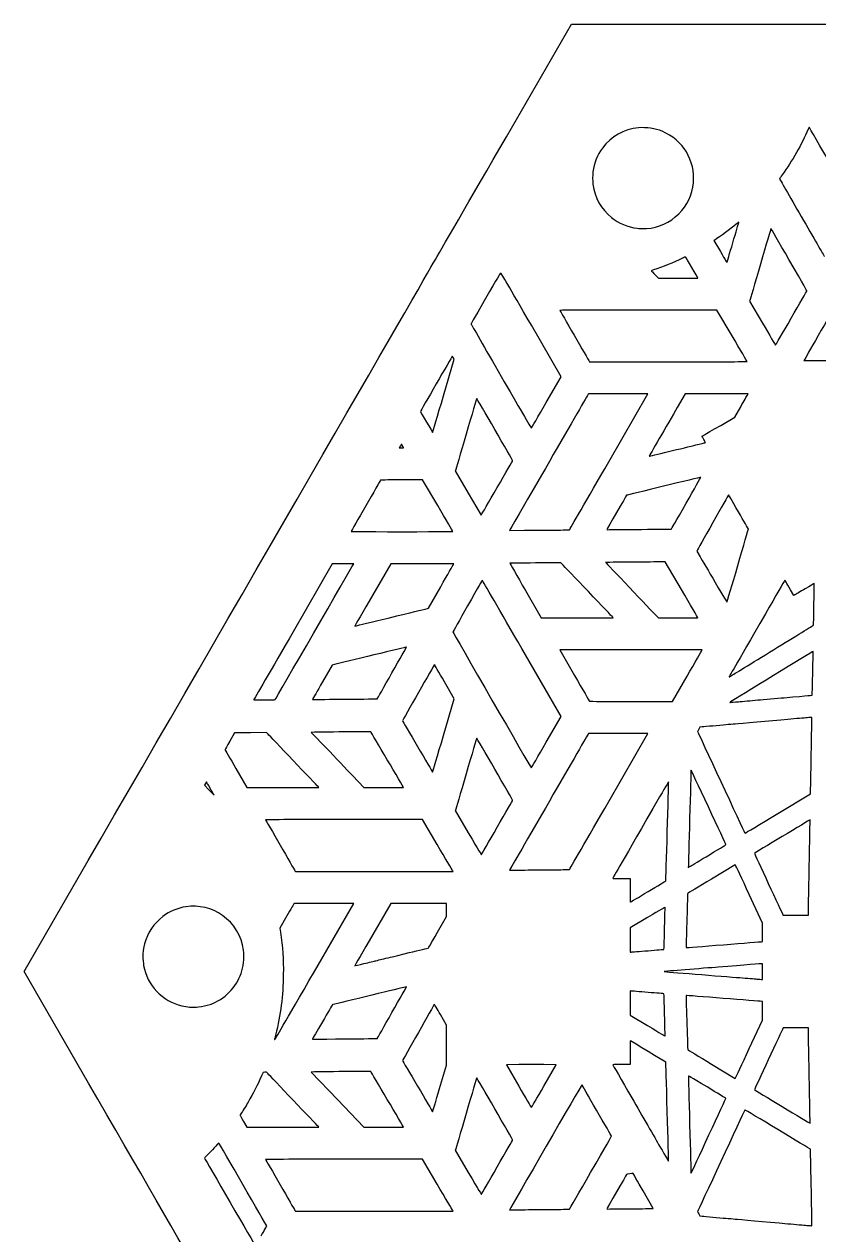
# Model space of a CAD drawing. Extents: x 18 to 192, y 74 to 223.
# Drawn here: x 18.4 to 81.3, y 127.7 to 223.5 of the extents above; entities that cross this region are included whole.
import ezdxf

# ---------------------------------------------------------------- set-up
doc = ezdxf.new("R2010")
doc.units = 0
doc.layers.add('Layer_1', color=7, linetype='CONTINUOUS')

msp = doc.modelspace()

# ---------------------------------------------------------------- linework, layer by layer
at = {"layer": 'Layer_1', "color": 7}
for points in [[(56.576275, 214.565195), (61.718255, 223.472835), (105.00472, 223.468835), (148.29116, 223.464835), (153.43077, 214.560725)], [(73.030495, 206.368815), (72.996495, 206.346515), (73.509845, 205.474035)], [(68.441375, 203.544445), (68.601895, 203.378645), (70.166925, 203.378645)], [(71.731955, 203.383645), (71.731955, 203.383925)], [(75.833545, 201.620225), (75.812745, 201.562225), (76.838005, 199.818185)], [(74.427175, 198.812515), (73.234785, 200.838655), (67.020865, 200.838925)], [(59.736135, 193.53097), (60.909945, 195.56432), (58.556315, 199.642425)], [(51.604875, 194.06645), (52.453965, 196.95947), (52.381565, 197.086075)], [(63.126925, 196.80691), (63.154725, 196.76101), (69.391855, 196.76101)], [(75.624295, 196.77361), (75.624275, 196.77372)], [(64.681925, 188.8442), (67.781035, 194.21348), (65.428655, 194.21748)], [(75.642485, 194.11815), (75.699185, 194.22046), (73.209155, 194.22046), (70.719115, 194.22046), (70.098075, 193.14448)], [(73.530655, 191.72746), (74.659075, 192.37896), (75.122445, 193.1974)], [(48.448625, 189.95176), (48.448625, 189.95139)], [(52.553525, 188.16579), (52.537625, 188.11539), (53.564965, 186.36998), (54.592305, 184.62458), (54.616505, 184.66358)], [(51.143845, 185.37808), (49.951455, 187.40397), (48.298655, 187.40419)], [(56.861855, 183.46998), (56.825655, 183.40808), (58.024035, 183.41838)], [(60.390125, 183.43868), (60.390175, 183.43815)], [(67.279905, 183.49708), (67.279905, 183.49692)], [(71.659835, 181.82262), (71.633635, 181.77902), (71.898895, 181.32873)], [(44.454415, 180.69124), (44.500215, 180.77234), (43.654645, 180.77234), (42.809075, 180.77234), (39.702185, 175.39065)], [(52.387015, 180.71966), (52.414415, 180.77256), (49.925465, 180.77256), (47.436505, 180.77256), (46.016395, 178.31266)], [(61.035735, 180.69715), (60.887565, 180.85326), (58.872505, 180.83576)], [(70.427065, 178.72426), (69.129235, 180.92805), (68.776065, 180.92105)], [(78.711855, 179.31481), (78.612455, 179.48685), (78.582755, 179.43475)], [(50.351115, 177.23376), (50.426215, 177.25186), (51.392915, 178.9593)], [(58.088585, 178.65141), (59.332175, 176.49698), (62.183445, 176.49698), (65.034715, 176.49698), (64.991575, 176.5428)], [(79.406335, 178.32644), (79.312535, 178.27414), (79.061895, 178.70845)], [(68.453205, 176.64896), (68.599705, 176.49726), (70.167005, 176.49726)], [(71.729605, 176.50906), (71.729605, 176.5087)], [(59.736175, 166.64835), (60.909985, 168.6815), (57.802405, 174.06447)], [(72.046265, 173.90914), (72.071265, 173.95674), (66.434985, 173.95674), (60.798695, 173.95674), (61.969565, 171.92869)], [(43.169395, 172.84285), (42.807885, 172.75535), (42.041425, 171.42637)], [(66.437565, 169.87873), (69.721095, 169.87873), (70.871145, 171.87011), (70.871175, 171.87015)], [(51.604865, 167.18411), (52.453935, 170.07699), (51.670285, 171.43489)], [(41.254785, 170.06563), (41.234585, 170.03393), (41.394955, 170.03393)], [(74.314325, 169.83371), (74.250825, 169.79371), (74.307225, 169.80071)], [(74.935175, 169.85721), (74.935175, 169.85738)], [(72.077085, 167.85954), (71.893075, 167.84334), (71.795875, 167.67426)], [(37.735195, 167.28078), (37.612165, 167.41212), (36.347095, 167.40022), (35.082025, 167.38832), (34.702975, 166.73215)], [(41.393865, 167.43967), (41.147715, 167.43067), (42.346365, 166.17366)], [(64.681985, 161.96242), (67.781095, 167.33169), (65.428685, 167.33569)], [(35.186385, 164.5582), (36.049375, 163.06326), (38.900655, 163.06326), (41.751935, 163.06326), (41.680345, 163.13726)], [(44.426955, 163.99034), (45.308895, 163.06404), (46.878765, 163.06366)], [(32.767555, 163.37854), (32.689355, 163.24071), (33.032665, 162.89442)], [(48.448625, 163.06866), (48.448625, 163.06846)], [(78.048545, 161.00334), (80.629015, 162.55595), (80.639315, 162.68609)], [(52.553535, 161.28408), (52.537635, 161.23368), (53.564695, 159.48876)], [(51.115625, 158.54471), (49.951455, 160.52268), (43.737525, 160.52292)], [(23.534385, 139.67018), (18.436475, 148.49991), (23.506035, 157.28084)], [(39.849555, 156.48391), (39.883555, 156.43101), (46.120755, 156.43101), (52.357955, 156.43101), (52.318855, 156.49891), (52.318875, 156.49883)], [(56.861855, 156.58817), (56.825655, 156.52627), (58.031095, 156.53657)], [(60.397075, 156.55677), (60.397105, 156.55633)], [(70.969955, 156.78999), (70.969955, 156.74229), (71.149875, 156.85201)], [(74.711155, 156.90689), (74.688055, 156.95229), (72.811335, 155.82314)], [(65.676775, 155.86651), (66.369735, 155.86651), (66.369735, 154.92661)], [(76.759045, 150.86514), (76.840145, 150.87414), (76.840145, 151.60694), (76.840145, 152.33974), (75.787185, 154.60064)], [(41.394625, 148.50752), (44.498385, 153.88386), (42.145665, 153.88786)], [(51.130755, 151.61524), (51.835285, 152.86026), (51.835285, 153.3756), (51.835285, 153.89094), (49.635885, 153.89094), (47.436475, 153.89094), (46.016385, 151.43095)], [(39.213775, 152.90079), (38.654415, 151.93134), (38.703915, 151.60962)], [(67.752615, 152.77876), (66.376785, 151.95066), (66.372785, 150.99324), (66.368785, 150.03582), (66.449985, 150.04482)], [(78.454145, 152.99842), (78.475745, 152.95962), (79.471235, 152.95962), (80.466725, 152.95962), (80.467275, 153.00552), (80.467285, 153.00548)], [(73.743515, 150.62411), (73.743805, 150.62387)], [(67.786515, 150.15263), (67.787305, 150.15221)], [(41.394575, 148.50797), (41.394625, 148.50752)], [(76.773145, 147.88155), (76.840145, 147.87955), (76.840175, 148.5005)], [(66.450755, 146.95657), (66.369555, 146.96557), (66.373555, 146.00815), (66.377555, 145.05072), (67.753385, 144.22262)], [(32.234425, 145.69985), (32.234955, 145.69977)], [(75.787215, 142.40064), (76.840175, 144.66161), (76.840175, 145.39434), (76.840175, 146.12706), (76.759075, 146.13606)], [(51.296425, 139.25441), (51.837065, 141.09926), (51.836065, 142.68354), (51.835065, 144.26782), (51.359175, 145.09202)], [(69.093575, 145.09207), (69.092785, 145.09165)], [(80.467295, 143.99557), (80.466745, 144.04147), (79.471255, 144.04147), (78.475765, 144.04147), (78.454165, 144.00267)], [(66.369715, 142.07442), (66.369715, 141.13452), (65.676755, 141.13452)], [(75.787295, 142.40089), (75.787215, 142.40064)], [(57.567055, 141.13147), (56.581925, 141.12747), (57.561795, 139.43003)], [(59.544195, 139.4342), (60.521755, 141.12747), (59.536965, 141.13147)], [(72.811445, 141.17831), (74.688175, 140.04915), (74.711275, 140.09455)], [(37.736005, 140.39823), (37.613765, 140.52874), (37.471055, 140.52474), (37.328335, 140.52074), (37.203895, 140.23851)], [(41.401005, 140.55802), (41.147885, 140.54902), (43.228395, 138.36573), (45.308895, 136.18245), (46.878765, 136.18204)], [(51.296555, 139.25441), (51.296425, 139.25441)], [(35.786795, 136.63665), (36.049035, 136.18157), (38.900505, 136.18157), (41.751965, 136.18157), (41.680255, 136.25558)], [(48.448625, 136.18704), (48.448625, 136.18678)], [(52.553525, 134.40234), (52.537525, 134.35174), (53.564595, 132.60693)], [(51.115625, 131.66297), (49.951455, 133.641), (43.737525, 133.64125)], [(68.100675, 129.74526), (68.201785, 129.75426), (67.400945, 131.1412)], [(39.849515, 129.60223), (39.883615, 129.54933), (46.120815, 129.54933), (52.358015, 129.54933), (52.318915, 129.61713), (52.318875, 129.61711)], [(56.846795, 129.67935), (56.827695, 129.64415), (58.053305, 129.65455)], [(66.489675, 129.72805), (66.489675, 129.72746)], [(71.795955, 129.32684), (71.893155, 129.15775), (72.077165, 129.14155)]]:
    msp.add_lwpolyline(points, dxfattribs=at)
for points in [[(67.675015, 207.308105)], [(74.491295, 206.172465)], [(79.105245, 200.197515)], [(51.604915, 194.06645)], [(59.736095, 193.53096)], [(69.393085, 189.64832)], [(55.857955, 186.81183)], [(52.340795, 183.33219)], [(74.886895, 180.6372)], [(47.220955, 176.47576)], [(77.708065, 173.9639)], [(38.290685, 170.0178)], [(43.961275, 170.05553)], [(51.604865, 167.18411)], [(59.736175, 166.64835)], [(33.430505, 162.51636)], [(78.048495, 161.00343)], [(55.849955, 159.91606)], [(72.639495, 157.74918)], [(67.794465, 154.83223)], [(46.261395, 149.36138)], [(43.982455, 143.17394)], [(80.536145, 140.22442)], [(59.544195, 139.4342)], [(69.307515, 137.42663)], [(72.605835, 135.57253)], [(55.849925, 133.03424)], [(60.417995, 129.67445)], [(80.748325, 128.50161)]]:
    msp.add_lwpolyline(points, close=True, dxfattribs=at)
for points in [[(67.025765, 215.275325), (65.880175, 215.161795), (64.860965, 214.586115), (64.177645, 213.666625)], [(67.992515, 215.247325), (67.763155, 215.284125), (67.261605, 215.298725), (67.025765, 215.275325)], [(68.902675, 214.995605), (68.600485, 215.118625), (68.332725, 215.192675), (67.992515, 215.247325)], [(71.372535, 210.913715), (71.544865, 212.661405), (70.534405, 214.331365), (68.902675, 214.995605)], [(80.460435, 215.157665), (79.931955, 213.953615), (79.188145, 212.652115), (78.396915, 211.546955)], [(80.537435, 215.316415), (80.533435, 215.316415), (80.498835, 215.245015), (80.460435, 215.157665)], [(84.181785, 209.001695), (84.182565, 209.018595), (80.547955, 215.316415), (80.537435, 215.316415)], [(50.888875, 204.712115), (51.188855, 205.232105), (53.748185, 209.665995), (56.576275, 214.565195)], [(64.177645, 213.666625), (63.779115, 213.130355), (63.520345, 212.483315), (63.426565, 211.788615)], [(63.426565, 211.788615), (63.393865, 211.546105), (63.393765, 211.040965), (63.426395, 210.800835)], [(63.426395, 210.800835), (63.569825, 209.746025), (64.072255, 208.845465), (64.888075, 208.180895)], [(70.208355, 208.458385), (70.879565, 209.127885), (71.279655, 209.971695), (71.372535, 210.913715)], [(78.189785, 211.255675), (78.184785, 211.247675), (78.959475, 209.892885), (79.911025, 208.244745)], [(78.396915, 211.546955), (78.287865, 211.394625), (78.194655, 211.263555), (78.189785, 211.255675)], [(64.888075, 208.180895), (65.451015, 207.722315), (66.188645, 207.411395), (66.927125, 207.321405)], [(67.675015, 207.308085), (68.596245, 207.358885), (69.532055, 207.783805), (70.208355, 208.458385)], [(79.911025, 208.244745), (80.862585, 206.596605), (81.682475, 205.176225), (81.733025, 205.088345)], [(66.927125, 207.321405), (67.022025, 207.309805), (67.447895, 207.290705), (67.491575, 207.296105)], [(67.491575, 207.296105), (67.507075, 207.298105), (67.589675, 207.303105), (67.675015, 207.308105)], [(74.765985, 207.653955), (74.264945, 207.240105), (73.545655, 206.707465), (73.030495, 206.368815)], [(74.491365, 206.172415), (74.736135, 207.006735), (74.945505, 207.720175), (74.956635, 207.757845)], [(74.952635, 207.807245), (74.939335, 207.796745), (74.855335, 207.727745), (74.765985, 207.653955)], [(74.956635, 207.757845), (74.975635, 207.822045), (74.975335, 207.825145), (74.952635, 207.807245)], [(77.507865, 207.306635), (77.505865, 207.299635), (77.132995, 206.030795), (76.679295, 204.486335)], [(78.934845, 204.853225), (78.152025, 206.209305), (77.509885, 207.313345), (77.507865, 207.306635)], [(74.034725, 204.628535), (74.040725, 204.643335), (74.246515, 205.338145), (74.491295, 206.172465)], [(70.749835, 205.056065), (70.747835, 205.059065), (70.635565, 205.008865), (70.501355, 204.944685)], [(71.731955, 203.383925), (71.731955, 203.388925), (70.759455, 205.044675), (70.749835, 205.056065)], [(73.509845, 205.474035), (73.917485, 204.781215), (74.025565, 204.607115), (74.034725, 204.628535)], [(23.506035, 157.28084), (34.322385, 176.01574), (50.369565, 203.811915), (50.888875, 204.712115)], [(70.501355, 204.944685), (69.825045, 204.621335), (68.911005, 204.253365), (68.207705, 204.021325)], [(76.679295, 204.486335), (76.225595, 202.941875), (75.845005, 201.652125), (75.833545, 201.620225)], [(80.345425, 202.354905), (80.356425, 202.383105), (80.161545, 202.728235), (78.934845, 204.853225)], [(56.105385, 203.750215), (56.081285, 203.752215), (55.892605, 203.434385), (54.923365, 201.756405)], [(56.168385, 203.733915), (56.149485, 203.740915), (56.121185, 203.748615), (56.105385, 203.750215)], [(58.556315, 199.642425), (56.742695, 202.784855), (56.194815, 203.723595), (56.168385, 203.733915)], [(68.207705, 204.021325), (68.120405, 203.992525), (68.048955, 203.965125), (68.048955, 203.960525)], [(68.048955, 203.960525), (68.048955, 203.952525), (68.134055, 203.861825), (68.441375, 203.544445)], [(70.166925, 203.378645), (71.027695, 203.378645), (71.731955, 203.380645), (71.731955, 203.383645)], [(79.105215, 200.197515), (79.780315, 201.366085), (80.338415, 202.336915), (80.345425, 202.354905)], [(83.228715, 202.259225), (81.515635, 199.291825), (80.114015, 196.86006), (80.114015, 196.8553)], [(54.923365, 201.756405), (53.890345, 199.968005), (53.771865, 199.756745), (53.787735, 199.731465)], [(67.020865, 200.838925), (61.546125, 200.839165), (60.807885, 200.836925), (60.814935, 200.818325)], [(60.814935, 200.818325), (60.821935, 200.800125), (63.054515, 196.92645), (63.126925, 196.80691)], [(53.787735, 199.731465), (53.797735, 199.715965), (54.870995, 197.856975), (56.173325, 195.60043)], [(76.838005, 199.818185), (77.401905, 198.858965), (77.866535, 198.073855), (77.870525, 198.073495)], [(77.870525, 198.073495), (77.874525, 198.073125), (78.430145, 199.028935), (79.105245, 200.197515)], [(75.624275, 196.77372), (75.621275, 196.78072), (75.082995, 197.698145), (74.427175, 198.812515)], [(52.293165, 197.195005), (52.266465, 197.165405), (49.775105, 192.84062), (49.775105, 192.82381)], [(52.381565, 197.086075), (52.325765, 197.183675), (52.305465, 197.208635), (52.293165, 197.195005)], [(69.391855, 196.76101), (73.062935, 196.76101), (75.627065, 196.76601), (75.624295, 196.77361)], [(80.114015, 196.8553), (80.114015, 196.8473), (80.560465, 196.8503), (81.909195, 196.8659)], [(56.173325, 195.60043), (57.475655, 193.34388), (58.545945, 191.49762), (58.551745, 191.49762)], [(50.746865, 191.17324), (50.751865, 191.17338), (51.137915, 192.47529), (51.604915, 194.06645)], [(54.232225, 193.85591), (54.227225, 193.85091), (53.851105, 192.57973), (53.396305, 191.03138)], [(57.075215, 188.93753), (57.075215, 188.96463), (54.242005, 193.86606), (54.232225, 193.85591)], [(58.551745, 191.49762), (58.557745, 191.49762), (59.090505, 192.41263), (59.736095, 193.53096)], [(63.066095, 194.21048), (63.060095, 194.20448), (61.670385, 191.79956), (59.976955, 188.86586)], [(65.428655, 194.21748), (64.134855, 194.21948), (63.071705, 194.21648), (63.066095, 194.21048)], [(75.122445, 193.1974), (75.377305, 193.64754), (75.611315, 194.06188), (75.642485, 194.11815)], [(49.775105, 192.82381), (49.775105, 192.80351), (50.735045, 191.17298), (50.746865, 191.17324)], [(70.098075, 193.14448), (69.756505, 192.5527), (69.115015, 191.44145), (68.672555, 190.67504)], [(72.056715, 190.85722), (72.056475, 190.87632), (72.057715, 190.87722), (73.530655, 191.72746)], [(53.396305, 191.03138), (52.941515, 189.48304), (52.562265, 188.19352), (52.553525, 188.16579)], [(68.672555, 190.67504), (68.230095, 189.90863), (67.870685, 189.28157), (67.873875, 189.28157)], [(72.190765, 190.61014), (72.117165, 190.73703), (72.056825, 190.84822), (72.056715, 190.85722)], [(48.193455, 190.09921), (48.147555, 190.01971), (48.109955, 189.95247), (48.109955, 189.94976)], [(48.109955, 189.94976), (48.109955, 189.94676), (48.186155, 189.94476), (48.279285, 189.94476)], [(48.297315, 190.21071), (48.277415, 190.24301), (48.275115, 190.24051), (48.193455, 190.09921)], [(48.279285, 189.94476), (48.372385, 189.94476), (48.448625, 189.94776), (48.448625, 189.95176)], [(48.448625, 189.95139), (48.448625, 189.95739), (48.359225, 190.1103), (48.297315, 190.21071)], [(69.393055, 189.64837), (70.225425, 189.85008), (71.208085, 190.08848), (71.576735, 190.17815)], [(71.576735, 190.17815), (71.945385, 190.26785), (72.264475, 190.34487), (72.285815, 190.34938)], [(72.324615, 190.36848), (72.324615, 190.37448), (72.264415, 190.48325), (72.190765, 190.61014)], [(72.285815, 190.34938), (72.307115, 190.35438), (72.324615, 190.36248), (72.324615, 190.36848)], [(55.857945, 186.8118), (56.527445, 187.97189), (57.075215, 188.92847), (57.075215, 188.93753)], [(59.976955, 188.86586), (58.283535, 185.93216), (56.881735, 183.50401), (56.861855, 183.46998)], [(61.570355, 183.46155), (61.577355, 183.46855), (62.977405, 185.8911), (64.681925, 188.8442)], [(67.873875, 189.28157), (67.876875, 189.28157), (68.560715, 189.44661), (69.393085, 189.64832)], [(46.631565, 187.38679), (46.613765, 187.36479), (44.300385, 183.35797), (44.290225, 183.33149)], [(48.298655, 187.40419), (46.993235, 187.40436), (46.642855, 187.40119), (46.631565, 187.38679)], [(71.952665, 187.6122), (71.946665, 187.6182), (66.090545, 186.19964), (66.083175, 186.19046)], [(70.804155, 185.56592), (71.438635, 186.68857), (71.955455, 187.6094), (71.952665, 187.6122)], [(54.616505, 184.66358), (54.629805, 184.68508), (55.188455, 185.65174), (55.857955, 186.81183)], [(66.083175, 186.19046), (66.067375, 186.17076), (64.521175, 183.48236), (64.521175, 183.47458)], [(74.150445, 186.21527), (74.141445, 186.20627), (73.583805, 185.2236), (72.910385, 184.03227)], [(74.940505, 184.89054), (74.359195, 185.89769), (74.162215, 186.22798), (74.150445, 186.21527)], [(52.340795, 183.33219), (52.338795, 183.34319), (51.799655, 184.26384), (51.143845, 185.37808)], [(69.622345, 183.51842), (69.642945, 183.52342), (69.962245, 184.07622), (70.804155, 185.56592)], [(72.910385, 184.03227), (72.236975, 182.84094), (71.674225, 181.8466), (71.659835, 181.82262)], [(75.721215, 183.52465), (75.718215, 183.53795), (75.366405, 184.15263), (74.940505, 184.89054)], [(44.290225, 183.33149), (44.284225, 183.31519), (44.911555, 183.31219), (48.314095, 183.31219)], [(48.314095, 183.31219), (51.785845, 183.31219), (52.344725, 183.31519), (52.340795, 183.33219)], [(58.024035, 183.41838), (58.683135, 183.42438), (59.747885, 183.43318), (60.390125, 183.43868)], [(60.390175, 183.43815), (61.094085, 183.44415), (61.562845, 183.45345), (61.570355, 183.46155)], [(64.521175, 183.47458), (64.521175, 183.46958), (64.621195, 183.46858), (64.743425, 183.47358)], [(64.743425, 183.47358), (64.865665, 183.47858), (66.007075, 183.48878), (67.279905, 183.49708)], [(67.279905, 183.49692), (68.552725, 183.50492), (69.606825, 183.51492), (69.622345, 183.51842)], [(74.886925, 180.6372), (75.349275, 182.21196), (75.724705, 183.51131), (75.721215, 183.52465)], [(71.898895, 181.32873), (72.044795, 181.08107), (72.582465, 180.16782), (73.093715, 179.29928)], [(38.290675, 170.01786), (38.298675, 170.02486), (44.312865, 180.44042), (44.454415, 180.69124)], [(51.392915, 178.9593), (51.924605, 179.89839), (52.371955, 180.69056), (52.387015, 180.71966)], [(56.851225, 180.81206), (56.848225, 180.80906), (57.404615, 179.83635), (58.088585, 178.65141)], [(58.872505, 180.83576), (57.764225, 180.82576), (56.854645, 180.81546), (56.851225, 180.81206)], [(63.066165, 178.56485), (62.030925, 179.65176), (61.117225, 180.61129), (61.035735, 180.69715)], [(64.426015, 180.87975), (64.423015, 180.87675), (68.061465, 177.05459), (68.453205, 176.64896)], [(66.426175, 180.89835), (65.327985, 180.89035), (64.427905, 180.88155), (64.426015, 180.87975)], [(68.776065, 180.92105), (68.581825, 180.91705), (67.524375, 180.90675), (66.426175, 180.89835)], [(74.034765, 177.74705), (74.040765, 177.76185), (74.424545, 179.06244), (74.886895, 180.6372)], [(54.679695, 179.46675), (54.668095, 179.48155), (54.396955, 179.01291), (53.507455, 177.4402)], [(57.802405, 174.06447), (56.093235, 177.02511), (54.688015, 179.45613), (54.679695, 179.46675)], [(73.093715, 179.29928), (73.828495, 178.05099), (74.025675, 177.72575), (74.034765, 177.74705)], [(78.582755, 179.43475), (78.566355, 179.40605), (77.886025, 178.22695), (77.070815, 176.81443)], [(79.061895, 178.70845), (78.924045, 178.94733), (78.766525, 179.22019), (78.711855, 179.31481)], [(80.939055, 179.20331), (80.937055, 179.20531), (80.612925, 179.02096), (80.218065, 178.79308)], [(80.875955, 175.9146), (80.882955, 175.9206), (80.945455, 179.19473), (80.939055, 179.20331)], [(46.016395, 178.31266), (45.235335, 176.95971), (44.596295, 175.84914), (44.596295, 175.84472)], [(64.991575, 176.5428), (64.967875, 176.568), (64.101415, 177.47795), (63.066165, 178.56485)], [(71.729605, 176.5087), (71.726605, 176.5147), (71.140875, 177.51218), (70.427065, 178.72426)], [(80.218065, 178.79308), (79.823205, 178.5652), (79.457925, 178.35521), (79.406335, 178.32644)], [(53.507455, 177.4402), (52.871045, 176.31498), (52.348315, 175.38534), (52.345835, 175.37435)], [(44.726815, 175.86972), (44.798615, 175.88792), (45.920975, 176.16063), (47.220955, 176.47576)], [(47.220955, 176.47583), (49.232055, 176.96333), (49.802655, 177.1015), (50.351115, 177.23376)], [(70.167005, 176.49726), (71.029025, 176.49726), (71.732195, 176.50226), (71.729605, 176.50906)], [(77.070815, 176.81443), (74.577165, 172.49368), (74.200295, 171.83955), (74.191735, 171.81723)], [(39.702185, 175.39065), (37.993395, 172.43073), (36.595295, 170.00453), (36.595295, 169.9991)], [(44.596295, 175.84472), (44.596295, 175.84072), (44.654995, 175.85172), (44.726815, 175.86972)], [(52.345835, 175.37435), (52.340835, 175.35265), (58.534415, 164.6152), (58.551805, 164.6152)], [(77.708015, 173.96388), (79.446505, 175.0334), (80.872075, 175.91122), (80.875955, 175.9146)], [(46.106175, 173.55504), (44.689775, 173.21148), (43.368225, 172.891), (43.169395, 172.84285)], [(48.683315, 174.17756), (48.682315, 174.17856), (47.522585, 173.89859), (46.106175, 173.55504)], [(47.530155, 172.13639), (48.165415, 173.25787), (48.684335, 174.1764), (48.683315, 174.17756)], [(70.871175, 171.87015), (71.503705, 172.96541), (72.032495, 173.88295), (72.046265, 173.90914)], [(80.840125, 173.84191), (80.836125, 173.84591), (74.687285, 170.06882), (74.314325, 169.83371)], [(74.365325, 171.90753), (74.465345, 171.96903), (75.969575, 172.89438), (77.708065, 173.9639)], [(80.773225, 170.37798), (80.782225, 170.38698), (80.849125, 173.8325), (80.840125, 173.84191)], [(50.884055, 172.79579), (50.880055, 172.80079), (48.371495, 168.36677), (48.366475, 168.34581)], [(51.670285, 171.43489), (51.239275, 172.18173), (50.885475, 172.79414), (50.884055, 172.79579)], [(46.371185, 170.08716), (46.373185, 170.09316), (46.894895, 171.01491), (47.530155, 172.13639)], [(61.969565, 171.92869), (62.613545, 170.81325), (63.143495, 169.89568), (63.147235, 169.88963)], [(74.191735, 171.81723), (74.186735, 171.80543), (74.265335, 171.84603), (74.365325, 171.90753)], [(42.041425, 171.42637), (41.619865, 170.69543), (41.265885, 170.0831), (41.254785, 170.06563)], [(36.595295, 169.9991), (36.595295, 169.9869), (38.278055, 170.0051), (38.290685, 170.0178)], [(41.394955, 170.03393), (41.483155, 170.03394), (42.638005, 170.04393), (43.961275, 170.05553)], [(43.961285, 170.05546), (45.284555, 170.06736), (46.369015, 170.08156), (46.371185, 170.08716)], [(63.147235, 169.88963), (63.151235, 169.88363), (64.631625, 169.87863), (66.437565, 169.87873)], [(74.307225, 169.80071), (74.338225, 169.80471), (74.620845, 169.83011), (74.935175, 169.85721)], [(74.935175, 169.85738), (75.249505, 169.88448), (75.938475, 169.94458), (76.466235, 169.99099)], [(76.466235, 169.99099), (76.993995, 170.03739), (77.936965, 170.12015), (78.561735, 170.17491)], [(78.561735, 170.17491), (80.608355, 170.3543), (80.763825, 170.36858), (80.773225, 170.37798)], [(80.746125, 168.61636), (80.744125, 168.61836), (80.570335, 168.60546), (80.360815, 168.58686)], [(48.366475, 168.34581), (48.361475, 168.32611), (50.730625, 164.29069), (50.746685, 164.29103)], [(71.795875, 167.67426), (71.709775, 167.52447), (71.700375, 167.50092), (71.713175, 167.4679)], [(72.903165, 167.93184), (72.550035, 167.90094), (72.178295, 167.86844), (72.077085, 167.85954)], [(73.947385, 168.02344), (73.726195, 168.00394), (73.256295, 167.96274), (72.903165, 167.93184)], [(74.667055, 168.08684), (74.492425, 168.07144), (74.168575, 168.04294), (73.947385, 168.02344)], [(78.843935, 168.45343), (77.460275, 168.33216), (75.100975, 168.12509), (74.667055, 168.08684)], [(80.360815, 168.58686), (80.151305, 168.56826), (79.468705, 168.50816), (78.843935, 168.45343)], [(80.639315, 162.68609), (80.649815, 162.81872), (80.754105, 168.60837), (80.746125, 168.61636)], [(34.702975, 166.73215), (34.494495, 166.37126), (34.323805, 166.07085), (34.323665, 166.06456)], [(41.680345, 163.13726), (41.544185, 163.27816), (37.857785, 167.14992), (37.735195, 167.28078)], [(43.741015, 167.46537), (42.585465, 167.45637), (41.529245, 167.44487), (41.393865, 167.43967)], [(45.859515, 167.46337), (45.845015, 167.47887), (45.482385, 167.47927), (43.741015, 167.46537)], [(48.448625, 163.06846), (48.448625, 163.07916), (45.876445, 167.4453), (45.859515, 167.46337)], [(50.746685, 164.29103), (50.751685, 164.29117), (51.137875, 165.59302), (51.604865, 167.18411)], [(54.232225, 166.97415), (54.227225, 166.96915), (53.851115, 165.69802), (53.396325, 164.14968)], [(57.075215, 162.05581), (57.075215, 162.08281), (54.241985, 166.98424), (54.232225, 166.97415)], [(63.066155, 167.32869), (63.060155, 167.32269), (61.670475, 164.91776), (59.977025, 161.98406)], [(65.428685, 167.33569), (64.134865, 167.33769), (63.071725, 167.33469), (63.066155, 167.32869)], [(71.713175, 167.4679), (71.727175, 167.432), (75.349905, 159.65423), (75.416195, 159.51782)], [(34.323665, 166.06456), (34.323525, 166.05856), (34.711745, 165.38042), (35.186385, 164.5582)], [(42.346365, 166.17366), (43.005615, 165.48231), (43.941885, 164.49981), (44.426955, 163.99034)], [(58.551805, 164.6152), (58.557805, 164.6152), (59.090575, 165.53011), (59.736175, 166.64835)], [(53.396325, 164.14968), (52.941535, 162.60134), (52.562285, 161.31182), (52.553535, 161.28408)], [(71.184975, 164.44176), (71.180975, 164.41186), (70.969955, 156.88699), (70.969955, 156.78999)], [(72.560145, 161.52781), (71.767025, 163.23089), (71.187115, 164.45969), (71.184975, 164.44176)], [(32.856655, 163.50496), (32.850655, 163.51096), (32.810555, 163.45436), (32.767555, 163.37854)], [(33.131635, 163.03495), (32.986395, 163.28719), (32.862645, 163.49869), (32.856655, 163.50496)], [(33.032665, 162.89442), (33.221485, 162.70395), (33.392865, 162.52748), (33.413505, 162.50226)], [(33.430515, 162.51637), (33.411415, 162.54937), (33.276885, 162.78272), (33.131635, 163.03495)], [(46.878765, 163.06366), (47.742185, 163.06344), (48.448625, 163.06566), (48.448625, 163.06866)], [(69.413925, 163.50448), (69.411925, 163.53468), (69.248135, 163.26223), (68.703395, 162.31914)], [(69.184355, 155.67127), (69.196355, 155.68197), (69.422595, 163.39988), (69.413925, 163.50448)], [(33.413505, 162.50226), (33.465105, 162.43916), (33.472005, 162.44486), (33.430505, 162.51636)], [(55.849955, 159.91603), (56.523845, 161.08391), (57.075215, 162.0468), (57.075215, 162.05581)], [(59.977025, 161.98406), (58.283575, 159.05036), (56.881745, 156.62221), (56.861855, 156.58817)], [(61.570265, 156.57963), (61.577265, 156.58663), (62.977485, 159.00931), (64.681985, 161.96242)], [(68.703395, 162.31914), (65.746415, 157.19983), (64.997225, 155.9014), (64.990975, 155.88511)], [(73.940405, 158.55975), (73.935405, 158.57245), (73.314455, 159.90808), (72.560145, 161.52781)], [(75.458395, 159.45082), (75.463395, 159.45082), (76.629235, 160.14949), (78.048495, 161.00343)], [(43.737525, 160.52292), (38.338735, 160.52313), (37.524625, 160.52092), (37.531385, 160.50292)], [(37.531385, 160.50292), (37.541385, 160.47782), (39.802425, 156.55723), (39.849555, 156.48391)], [(80.601585, 160.50533), (80.598585, 160.50933), (76.218275, 157.87493), (76.203035, 157.85969)], [(80.536085, 156.77667), (80.573585, 158.82561), (80.603085, 160.5035), (80.601585, 160.50533)], [(53.564695, 159.48876), (54.437795, 158.0054), (54.594225, 157.74749), (54.608225, 157.76824)], [(54.608225, 157.76824), (54.617225, 157.78164), (55.176065, 158.74819), (55.849955, 159.91606)], [(75.416195, 159.51782), (75.434095, 159.48092), (75.453095, 159.45082), (75.458395, 159.45082)], [(52.318875, 156.49883), (52.297375, 156.53623), (51.755915, 157.45682), (51.115625, 158.54471)], [(72.639495, 157.74922), (73.685825, 158.37832), (73.947425, 158.5413), (73.940405, 158.55975)], [(71.149875, 156.85201), (71.248875, 156.91231), (71.919155, 157.31608), (72.639495, 157.74918)], [(76.203035, 157.85969), (76.194035, 157.85069), (78.378275, 153.13477), (78.454145, 152.99842)], [(58.031095, 156.53657), (58.694085, 156.54257), (59.758775, 156.55137), (60.397075, 156.55677)], [(60.397105, 156.55633), (61.104525, 156.56233), (61.562565, 156.57143), (61.570265, 156.57963)], [(75.787185, 154.60064), (75.208055, 155.84413), (74.723845, 156.88194), (74.711155, 156.90689)], [(80.467285, 153.00548), (80.467575, 153.03068), (80.498585, 154.72774), (80.536085, 156.77667)], [(64.990975, 155.88511), (64.984975, 155.86981), (65.108695, 155.86651), (65.676775, 155.86651)], [(67.794435, 154.83221), (68.551435, 155.28705), (69.176895, 155.66462), (69.184355, 155.67127)], [(72.811335, 155.82314), (71.779135, 155.20211), (70.928985, 154.6884), (70.922125, 154.68156)], [(66.369735, 154.92661), (66.369735, 154.04493), (66.370735, 153.98728), (66.393935, 153.99599)], [(66.393935, 153.99599), (66.407235, 154.00099), (67.037475, 154.3774), (67.794465, 154.83223)], [(70.922125, 154.68156), (70.915125, 154.67456), (70.885625, 153.80354), (70.856425, 152.74558)], [(31.225995, 153.62913), (30.576925, 153.53033), (29.940085, 153.26222), (29.414355, 152.86631)], [(34.121915, 152.94386), (33.295825, 153.53005), (32.230945, 153.78204), (31.225995, 153.62913)], [(39.783045, 153.88086), (39.778045, 153.87486), (39.521425, 153.43398), (39.213775, 152.90079)], [(42.145665, 153.88786), (40.851675, 153.88986), (39.788495, 153.88686), (39.783045, 153.88086)], [(69.133505, 153.58408), (69.129505, 153.60128), (68.790465, 153.40343), (67.752615, 152.77876)], [(69.044805, 150.25438), (69.049805, 150.26138), (69.138005, 153.5636), (69.133505, 153.58408)], [(29.414355, 152.86631), (28.696935, 152.32606), (28.184695, 151.56094), (27.951105, 150.68069)], [(35.785095, 150.19289), (35.627825, 151.32038), (35.040295, 152.29218), (34.121915, 152.94386)], [(70.856425, 152.74558), (70.827125, 151.68762), (70.799725, 150.72518), (70.795525, 150.60682)], [(38.703915, 151.60962), (38.880745, 150.45984), (38.946935, 149.49446), (38.933505, 148.26107)], [(46.016385, 151.43095), (45.235335, 150.07795), (44.596285, 148.96781), (44.596285, 148.96397)], [(50.393445, 150.36055), (50.419045, 150.36855), (50.579895, 150.6418), (51.130755, 151.61524)], [(27.951105, 150.68069), (27.878005, 150.40503), (27.817645, 149.94826), (27.817895, 149.67172)], [(70.795525, 150.60682), (70.791525, 150.48846), (70.792525, 150.39163), (70.798525, 150.39163)], [(70.798525, 150.39163), (70.804525, 150.39163), (72.129765, 150.49624), (73.743515, 150.62411)], [(73.743805, 150.62387), (75.357555, 150.75173), (76.714415, 150.86031), (76.759045, 150.86514)], [(27.817895, 149.67172), (27.818045, 149.52114), (27.852195, 149.15466), (27.881695, 148.98733)], [(35.793095, 149.20605), (35.820795, 149.42167), (35.816595, 149.97057), (35.785095, 150.19289)], [(46.261395, 149.36138), (46.389455, 149.39228), (46.599005, 149.44308), (46.727065, 149.47415)], [(46.727065, 149.47415), (47.172015, 149.58218), (47.419665, 149.64197), (48.886065, 149.99543)], [(48.886065, 149.99543), (49.697105, 150.19092), (50.375425, 150.35523), (50.393445, 150.36055)], [(66.449985, 150.04482), (66.494685, 150.04982), (67.096105, 150.09802), (67.786515, 150.15263)], [(67.787305, 150.15221), (68.477715, 150.20681), (69.043585, 150.25276), (69.044805, 150.25438)], [(27.881695, 148.98733), (28.159425, 147.41257), (29.356755, 146.14549), (30.907985, 145.78475)], [(35.227525, 147.58328), (35.514865, 148.04724), (35.719815, 148.63528), (35.793095, 149.20605)], [(38.261475, 143.12713), (38.284275, 143.13113), (38.985265, 144.33455), (41.394575, 148.50797)], [(44.596285, 148.96397), (44.596285, 148.95997), (44.918555, 149.03537), (45.312425, 149.13107)], [(45.312425, 149.13107), (45.706305, 149.22677), (46.133345, 149.33045), (46.261395, 149.36138)], [(70.726535, 148.63972), (69.812665, 148.56722), (69.064955, 148.50461), (69.064955, 148.5005)], [(69.064955, 148.5005), (69.064955, 148.4965), (70.171435, 148.4052), (71.523815, 148.29777)], [(73.333565, 148.84686), (72.813565, 148.80536), (71.640405, 148.71218), (70.726535, 148.63972)], [(76.815475, 149.12143), (76.792175, 149.12143), (75.456515, 149.01614), (73.333565, 148.84686)], [(76.840175, 148.5005), (76.840175, 149.0824), (76.838175, 149.12139), (76.815475, 149.12143)], [(32.234955, 145.69977), (33.489465, 145.83952), (34.567985, 146.51833), (35.227525, 147.58328)], [(38.933505, 148.26107), (38.915205, 146.57521), (38.726345, 145.11146), (38.316075, 143.47431)], [(71.523815, 148.29777), (72.876185, 148.19038), (74.455745, 148.06493), (75.033955, 148.019)], [(75.033955, 148.019), (75.612155, 147.9731), (76.224925, 147.9238), (76.395675, 147.90945)], [(76.395675, 147.90945), (76.566415, 147.89515), (76.736285, 147.88255), (76.773145, 147.88155)], [(48.335735, 147.21423), (48.145585, 147.16793), (46.825035, 146.84752), (45.401175, 146.50225)], [(47.530155, 145.25491), (48.165415, 146.37639), (48.684335, 147.29499), (48.683315, 147.29623)], [(48.683315, 147.29623), (48.682315, 147.29723), (48.525885, 147.26063), (48.335735, 147.21423)], [(67.787285, 146.84876), (67.096875, 146.90336), (66.495435, 146.95185), (66.450755, 146.95657)], [(69.044785, 146.74658), (69.043785, 146.74858), (68.477695, 146.79418), (67.787285, 146.84876)], [(69.092785, 145.09165), (69.067585, 146.00024), (69.045985, 146.74496), (69.044785, 146.74658)], [(70.793345, 146.6068), (70.783245, 146.5956), (70.911445, 142.33062), (70.922175, 142.31994)], [(76.759075, 146.13606), (76.610265, 146.15216), (70.797025, 146.61089), (70.793345, 146.6068)], [(30.907985, 145.78475), (31.095955, 145.74105), (31.358245, 145.69915), (31.514765, 145.68785)], [(31.514765, 145.68785), (31.694955, 145.67485), (32.065175, 145.68085), (32.234425, 145.69985)], [(42.808075, 145.87024), (42.806075, 145.86824), (42.454075, 145.26023), (42.026625, 144.51987)], [(45.401175, 146.50225), (43.977315, 146.15699), (42.810415, 145.87258), (42.808075, 145.87024)], [(50.880785, 145.91369), (50.867085, 145.89989), (48.364085, 141.46592), (48.364085, 141.4555)], [(51.359175, 145.09202), (51.097445, 145.54534), (50.882165, 145.91508), (50.880785, 145.91369)], [(46.371185, 143.20566), (46.373185, 143.21166), (46.894895, 144.13343), (47.530155, 145.25491)], [(69.134275, 143.4173), (69.137275, 143.4298), (69.118675, 144.18348), (69.093575, 145.09207)], [(42.026625, 144.51987), (41.599175, 143.77952), (41.246455, 143.16894), (41.242815, 143.16304)], [(67.753385, 144.22262), (68.791245, 143.59795), (69.130465, 143.40012), (69.134275, 143.4173)], [(78.454165, 144.00267), (78.378765, 143.86744), (76.194375, 139.15013), (76.203095, 139.14141)], [(80.536095, 140.22437), (80.498495, 142.2733), (80.467595, 143.97034), (80.467295, 143.99557)], [(38.316075, 143.47431), (38.269975, 143.29022), (38.232175, 143.13579), (38.232175, 143.13113)], [(38.232175, 143.13113), (38.232175, 143.12613), (38.245375, 143.12513), (38.261475, 143.12713)], [(41.242815, 143.16304), (41.233815, 143.14904), (41.210615, 143.14894), (43.982455, 143.17394)], [(43.982455, 143.17396), (45.294085, 143.18576), (46.369015, 143.20006), (46.371185, 143.20566)], [(66.393915, 143.00504), (66.371215, 143.01404), (66.369715, 142.95614), (66.369715, 142.07442)], [(69.184355, 141.32974), (69.163755, 141.34814), (66.421615, 142.99441), (66.393915, 143.00504)], [(70.922175, 142.31994), (70.929175, 142.31294), (71.779245, 141.79934), (72.811445, 141.17831)], [(74.711275, 140.09455), (74.723975, 140.11955), (75.208165, 141.15735), (75.787295, 142.40089)], [(48.364085, 141.4555), (48.364085, 141.4361), (50.735435, 137.40916), (50.746755, 137.40938)], [(59.536965, 141.13147), (58.995335, 141.13347), (58.108875, 141.13347), (57.567055, 141.13147)], [(65.676755, 141.13452), (65.106205, 141.13452), (64.985075, 141.13152), (64.990995, 141.11572)], [(64.990995, 141.11572), (64.994995, 141.10542), (65.672735, 139.92907), (66.497175, 138.50164)], [(69.307545, 137.42667), (69.242145, 139.74962), (69.192445, 141.32252), (69.184355, 141.32974)], [(37.203895, 140.23851), (36.884265, 139.51363), (36.548715, 138.85537), (36.147275, 138.16571)], [(41.680255, 136.25558), (41.550675, 136.38951), (37.861125, 140.26464), (37.736005, 140.39823)], [(43.748175, 140.58362), (42.596445, 140.57462), (41.540215, 140.56312), (41.401005, 140.55802)], [(45.859585, 140.58162), (45.845285, 140.59702), (45.477875, 140.59742), (43.748175, 140.58362)], [(48.448625, 136.18678), (48.448625, 136.19728), (45.876395, 140.56361), (45.859585, 140.58162)], [(54.232235, 140.09253), (54.227235, 140.08753), (53.851145, 138.81643), (53.396365, 137.26808)], [(57.075215, 135.17393), (57.075215, 135.20093), (54.242005, 140.1026), (54.232235, 140.09253)], [(70.973035, 140.21741), (70.971035, 140.19791), (71.016835, 138.47786), (71.075345, 136.39501)], [(72.454185, 139.36368), (71.066025, 140.19922), (70.976775, 140.25066), (70.973035, 140.21741)], [(80.601645, 136.49576), (80.602645, 136.49776), (80.573645, 138.17549), (80.536145, 140.22442)], [(56.577075, 82.43581), (40.906075, 109.5817), (39.431565, 112.13575), (23.534385, 139.67018)], [(50.746755, 137.40938), (50.751755, 137.40952), (50.999205, 138.23974), (51.296555, 139.25441)], [(62.546355, 139.5398), (62.540355, 139.53965), (56.938225, 129.84764), (56.846795, 129.67935)], [(57.561795, 139.43003), (58.100715, 138.49644), (58.547275, 137.73447), (58.554145, 137.73676)], [(58.554145, 137.73676), (58.561145, 137.73876), (59.006545, 138.5029), (59.544195, 139.4342)], [(63.716575, 137.52558), (63.077235, 138.63348), (62.550635, 139.53988), (62.546355, 139.5398)], [(73.940405, 138.46532), (73.935405, 138.47032), (73.266625, 138.87467), (72.454185, 139.36368)], [(76.203095, 139.14141), (76.218295, 139.12621), (80.598285, 136.49171), (80.601645, 136.49576)], [(36.147275, 138.16571), (35.991465, 137.89804), (35.694965, 137.41871), (35.576135, 137.24241)], [(66.497175, 138.50164), (67.321615, 137.07421), (68.314415, 135.35529), (68.703405, 134.68182)], [(72.605795, 135.57254), (73.344805, 137.15848), (73.945375, 138.46023), (73.940405, 138.46532)], [(35.576135, 137.24241), (35.530935, 137.17531), (35.509635, 137.13078), (35.515535, 137.11541)], [(35.515535, 137.11541), (35.520535, 137.10241), (35.642565, 136.88695), (35.786795, 136.63665)], [(53.396365, 137.26808), (52.941585, 135.71974), (52.562305, 134.43016), (52.553525, 134.40234)], [(64.892045, 135.48964), (64.885045, 135.50154), (64.355915, 136.41768), (63.716575, 137.52558)], [(69.413905, 133.49649), (69.415905, 133.51799), (69.367805, 135.28659), (69.307515, 137.42663)], [(75.416245, 137.48328), (75.350745, 137.34856), (71.727325, 129.56933), (71.713255, 129.5332)], [(75.458445, 137.55028), (75.453445, 137.55028), (75.434145, 137.52008), (75.416245, 137.48328)], [(80.633485, 134.43901), (80.618985, 134.45351), (75.468055, 137.55028), (75.458445, 137.55028)], [(46.878765, 136.18204), (47.742185, 136.18182), (48.448625, 136.18404), (48.448625, 136.18704)], [(71.075345, 136.39501), (71.133845, 134.31215), (71.181915, 132.58813), (71.182275, 132.56384)], [(55.849955, 133.03427), (56.523845, 134.20205), (57.075215, 135.1649), (57.075215, 135.17393)], [(63.243975, 132.5898), (64.490135, 134.74907), (64.901825, 135.47345), (64.892045, 135.48964)], [(71.222575, 132.60434), (71.244375, 132.65094), (71.866825, 133.98659), (72.605835, 135.57253)], [(33.586355, 134.68055), (33.457035, 134.53803), (33.203955, 134.27115), (33.023955, 134.08748)], [(33.837845, 134.92206), (33.825045, 134.93576), (33.769745, 134.88266), (33.586355, 134.68055)], [(37.619915, 128.37199), (37.606915, 128.40589), (33.855215, 134.90335), (33.837845, 134.92206)], [(68.703405, 134.68182), (69.248105, 133.73876), (69.411405, 133.46633), (69.413905, 133.49649)], [(80.748255, 128.50153), (80.746255, 128.94418), (80.639645, 134.43285), (80.633485, 134.43901)], [(33.023955, 134.08748), (32.748305, 133.80621), (32.698665, 133.74932), (32.709235, 133.72681)], [(32.709235, 133.72681), (32.760335, 133.61805), (36.717205, 126.78698), (36.724645, 126.79473)], [(43.737525, 133.64125), (38.284275, 133.64148), (37.524575, 133.63925), (37.531535, 133.62085)], [(37.531535, 133.62085), (37.541535, 133.59535), (39.802125, 129.67586), (39.849515, 129.60223)], [(53.564595, 132.60693), (54.438395, 131.12251), (54.594135, 130.86576), (54.608165, 130.88655)], [(54.608165, 130.88655), (54.617165, 130.89995), (55.176025, 131.86646), (55.849925, 133.03424)], [(61.569975, 129.69777), (61.576975, 129.70577), (62.330365, 131.00677), (63.243975, 132.5898)], [(66.082695, 132.42689), (66.064995, 132.40379), (64.521175, 129.7188), (64.521175, 129.71105)], [(66.587225, 132.54011), (66.576125, 132.55041), (66.094585, 132.44241), (66.082695, 132.42689)], [(67.400945, 131.1412), (66.960485, 131.90402), (66.594305, 132.53353), (66.587225, 132.54011)], [(71.182275, 132.56384), (71.182865, 132.52354), (71.186275, 132.52714), (71.222575, 132.60434)], [(52.318875, 129.61711), (52.297375, 129.65441), (51.755915, 130.57505), (51.115625, 131.66297)], [(58.053305, 129.65455), (58.727385, 129.66055), (59.791495, 129.66925), (60.417995, 129.67445)], [(60.417985, 129.67447), (61.128725, 129.68047), (61.561925, 129.68917), (61.569975, 129.69777)], [(64.521175, 129.71105), (64.521175, 129.70605), (64.624365, 129.70505), (64.750485, 129.71005)], [(64.750485, 129.71005), (64.876605, 129.71505), (65.659235, 129.72295), (66.489675, 129.72805)], [(66.489675, 129.72746), (67.320115, 129.73246), (68.045065, 129.74056), (68.100675, 129.74526)], [(71.713255, 129.5332), (71.700355, 129.5002), (71.710255, 129.4766), (71.795955, 129.32684)], [(72.077165, 129.14155), (72.178375, 129.13255), (72.550105, 129.10015), (72.903235, 129.06925)], [(72.903235, 129.06925), (73.256375, 129.03835), (73.726275, 128.99715), (73.947465, 128.97765)], [(73.947465, 128.97765), (74.168655, 128.95815), (74.492505, 128.92965), (74.667125, 128.91425)], [(74.667125, 128.91425), (75.011155, 128.88395), (77.027325, 128.70693), (78.844015, 128.54757)], [(78.844015, 128.54757), (79.468785, 128.49277), (80.141885, 128.433), (80.339795, 128.41475)], [(80.339795, 128.41475), (80.537705, 128.39645), (80.710745, 128.38075), (80.724325, 128.37985)], [(80.724325, 128.37985), (80.746125, 128.37785), (80.748925, 128.39255), (80.748325, 128.50161)], [(37.180875, 127.57837), (37.426745, 128.00425), (37.624125, 128.36103), (37.619915, 128.37199)]]:
    msp.add_open_spline(points, degree=3, dxfattribs=at)

doc.saveas('drawing.dxf')
